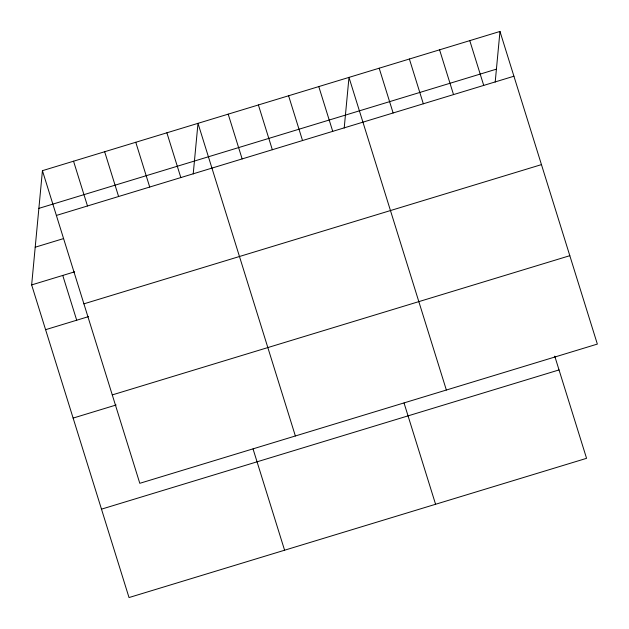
<?xml version="1.0" encoding="UTF-8"?>
<svg xmlns="http://www.w3.org/2000/svg" width="629" height="629" viewBox="0 0 629 629"><rect width="100%" height="100%" fill="white"/><g stroke="black" fill="none" stroke-linecap="round" stroke-linejoin="round"><path stroke-width="0.94" d="M554.739 356.132L586.566 458.329L129.024 597.55L31.647 284.913L42.434 170.671L499.976 31.45L597.353 344.087L139.803 483.308L42.434 170.671M193.213 173.981L197.993 123.331L295.371 435.976M344.205 128.041L348.985 77.391L446.362 390.027M495.196 82.1L499.976 31.45M38.872 208.372L496.415 69.151M56.374 215.44L513.924 76.219M35.208 247.213L63.576 238.58M31.647 284.913L74.654 271.822M83.909 303.838L541.451 164.617M45.595 329.682L88.603 316.599M112.277 394.91L569.819 255.689M73.121 418.081L116.137 404.99M101.489 509.152L559.039 369.931M469.777 40.641L483.725 85.41M439.577 49.825L453.525 94.594M409.385 59.016L423.325 103.785M379.185 68.207L393.125 112.976M318.785 86.582L332.733 131.351M404.038 403L435.582 504.269M288.593 95.773L302.533 140.542M258.393 104.957L272.333 149.726M228.193 114.148L242.141 158.917M166.882 132.805L180.83 177.575M253.047 448.941L284.591 550.218M135.77 142.272L149.718 187.041M104.658 151.738L118.598 196.507M73.546 161.205L87.486 205.974M62.758 275.447L76.707 320.216"/></g></svg>
